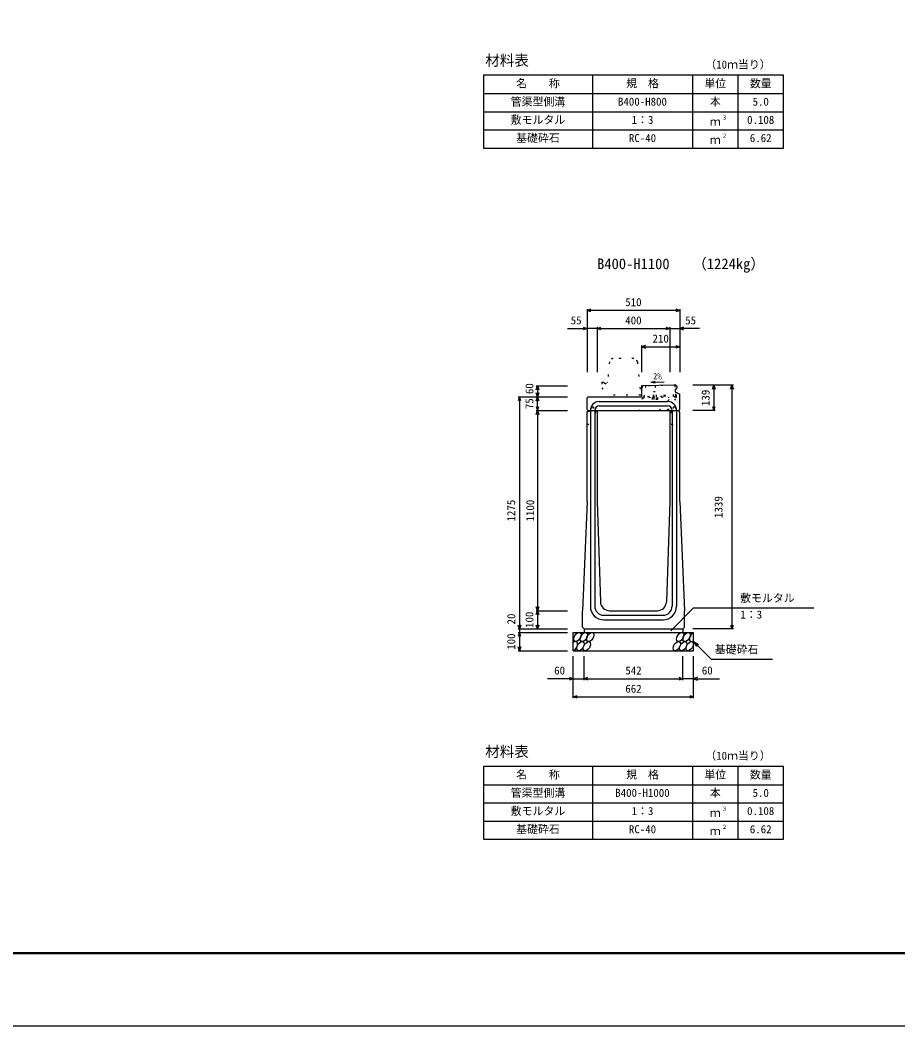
# Model space of a CAD drawing. Units: millimetres, scale not verified. Extents: x -12600 to 12600, y -5940 to 5940.
# Drawn here: x 827 to 5654, y -5940 to -413 of the extents above; entities that cross this region are included whole.
import ezdxf
from ezdxf.enums import TextEntityAlignment as Align

# ---------------------------------------------------------------- set-up
doc = ezdxf.new("R2010")
doc.units = ezdxf.units.MM
doc.header["$LTSCALE"] = 40
doc.linetypes.add('DOTTED', pattern=[1.75, 0.25, -1.5])
for name, color, linetype, lineweight in [('0-0_DIM', 7, 'Continuous', 25), ('0-1_Defpoints', 5, 'Continuous', 25), ('0-2_HATCH', 6, 'Continuous', 25), ('0-3_HYO', 3, 'Continuous', 25), ('0-4_HYO2', 4, 'Continuous', 25), ('0-5_OUTLINE', 3, 'Continuous', 25), ('0-6_OUTLINE2', 4, 'Continuous', 25), ('0-7_TXT', 7, 'Continuous', 25), ('0-8_WAKU', 3, 'Continuous', 25)]:
    doc.layers.add(name, color=color, linetype=linetype, lineweight=lineweight)
doc.styles.add('ＭＳ ゴシック', font='')
doc.styles.get('ＭＳ ゴシック').set_extended_font_data('MS Gothic')

msp = doc.modelspace()

# ---------------------------------------------------------------- linework, layer by layer
at = {"layer": '0-0_DIM'}
for p, q in [((3945, -2001.04), (3945, -2348.54)), ((3945, -2001.04), (3945, -2348.54)), ((4455, -2008.54), (3945, -2008.54)), ((4455, -2008.54), (3945, -2008.54)), ((4455, -2001.04), (4455, -2348.54)), ((4455, -2001.04), (4455, -2348.54)), ((3836.62, -2108.54), (3945, -2108.54)), ((3836.62, -2108.54), (3945, -2108.54)), ((4000, -2108.54), (3945, -2108.54)), ((4000, -2108.54), (3945, -2108.54)), ((4000, -2101.04), (4000, -2348.54)), ((4000, -2101.04), (4000, -2348.54)), ((4000, -2108.54), (4400, -2108.54)), ((4000, -2108.54), (4400, -2108.54)), ((4400, -2101.04), (4400, -2348.54)), ((4400, -2101.04), (4400, -2348.54)), ((4400, -2108.54), (4455, -2108.54)), ((4400, -2108.54), (4455, -2108.54)), ((4563.38, -2108.54), (4455, -2108.54)), ((4563.38, -2108.54), (4455, -2108.54)), ((4245, -2201.04), (4245, -2348.54)), ((4245, -2208.54), (4455, -2208.54)), ((3665.5, -2423.54), (3838, -2423.54)), ((3673, -2423.54), (3673, -2483.54)), ((4749.5, -2419.54), (4527, -2419.54)), ((4642, -2419.54), (4642, -2558.54)), ((4742, -2419.54), (4742, -3758.54)), ((3565.5, -2483.54), (3838, -2483.54)), ((3573, -2483.54), (3573, -3758.54)), ((3673, -2558.54), (3673, -2483.54)), ((3665.5, -2558.54), (3838, -2558.54)), ((3673, -2558.54), (3673, -3658.54)), ((4649.5, -2558.54), (4527, -2558.54)), ((4404.77, -3769.35), (4531, -3643.11)), ((4531, -3643.11), (5192.46, -3643.11)), ((3665.5, -3658.54), (3838, -3658.54)), ((3673, -3658.54), (3673, -3758.54)), ((3565.5, -3758.54), (3838, -3758.54)), ((3565.5, -3778.54), (3838, -3778.54)), ((3573, -3758.54), (3573, -3778.54)), ((3573, -3778.54), (3573, -3878.54)), ((4749.5, -3758.54), (4527, -3758.54)), ((4531, -3828.54), (4626.76, -3924.29)), ((4531, -3828.54), (4556.98, -3843.54)), ((4531, -3828.54), (4546, -3854.52)), ((3565.5, -3878.54), (3838, -3878.54)), ((3869, -4139.9), (3869, -3908.54)), ((3929, -4039.9), (3929, -3908.54)), ((4471, -4039.9), (4471, -3908.54)), ((4531, -4139.9), (4531, -3908.54)), ((4626.76, -3924.29), (4964.31, -3924.29)), ((3869, -4032.4), (3727.21, -4032.4)), ((3869, -4032.4), (3929, -4032.4)), ((3929, -4032.4), (4471, -4032.4)), ((4531, -4032.4), (4471, -4032.4)), ((4531, -4032.4), (4672.79, -4032.4)), ((3869, -4132.4), (4531, -4132.4))]:
    msp.add_line(p, q, dxfattribs=at)
for points in [[(3966.14, -2016.23), (3945, -2008.54), (3966.14, -2000.84)], [(3966.14, -2016.23), (3945, -2008.54), (3966.14, -2000.84)], [(4433.86, -2000.84), (4455, -2008.54), (4433.86, -2016.23)], [(4433.86, -2000.84), (4455, -2008.54), (4433.86, -2016.23)], [(3923.86, -2100.84), (3945, -2108.54), (3923.86, -2116.23)], [(3923.86, -2100.84), (3945, -2108.54), (3923.86, -2116.23)], [(4021.14, -2116.23), (4000, -2108.54), (4021.14, -2100.84)], [(4021.14, -2116.23), (4000, -2108.54), (4021.14, -2100.84)], [(4378.86, -2100.84), (4400, -2108.54), (4378.86, -2116.23)], [(4378.86, -2100.84), (4400, -2108.54), (4378.86, -2116.23)], [(4476.14, -2100.84), (4455, -2108.54), (4476.14, -2116.23)], [(4476.14, -2100.84), (4455, -2108.54), (4476.14, -2116.23)], [(4266.14, -2200.84), (4245, -2208.54), (4266.14, -2216.23)], [(4433.86, -2200.84), (4455, -2208.54), (4433.86, -2216.23)], [(3665.3, -2444.68), (3673, -2423.54), (3680.7, -2444.68)], [(4634.3, -2440.68), (4642, -2419.54), (4649.7, -2440.68)], [(4734.3, -2440.68), (4742, -2419.54), (4749.7, -2440.68)], [(3580.7, -2504.68), (3573, -2483.54), (3565.3, -2504.68)], [(3680.7, -2462.39), (3673, -2483.54), (3665.3, -2462.39)], [(3665.3, -2504.68), (3673, -2483.54), (3680.7, -2504.68)], [(3665.3, -2537.39), (3673, -2558.54), (3680.7, -2537.39)], [(4634.3, -2537.39), (4642, -2558.54), (4649.7, -2537.39)], [(3665.3, -2579.68), (3673, -2558.54), (3680.7, -2579.68)], [(3680.7, -3637.39), (3673, -3658.54), (3665.3, -3637.39)], [(3665.3, -3679.68), (3673, -3658.54), (3680.7, -3679.68)], [(3580.7, -3737.39), (3573, -3758.54), (3565.3, -3737.39)], [(3680.7, -3737.39), (3673, -3758.54), (3665.3, -3737.39)], [(4734.3, -3737.39), (4742, -3758.54), (4749.7, -3737.39)], [(3580.7, -3799.68), (3573, -3778.54), (3565.3, -3799.68)], [(3580.7, -3857.39), (3573, -3878.54), (3565.3, -3857.39)], [(3847.86, -4024.71), (3869, -4032.4), (3847.86, -4040.1)], [(3950.14, -4040.1), (3929, -4032.4), (3950.14, -4024.71)], [(4449.86, -4024.71), (4471, -4032.4), (4449.86, -4040.1)], [(4552.14, -4024.71), (4531, -4032.4), (4552.14, -4040.1)], [(3890.14, -4140.1), (3869, -4132.4), (3890.14, -4124.71)], [(4509.86, -4124.71), (4531, -4132.4), (4509.86, -4140.1)]]:
    msp.add_lwpolyline(points, dxfattribs=at)
at = {"layer": '0-1_Defpoints'}
msp.add_lwpolyline([(-4200, -5940), (12600, -5940), (12600, 5940), (-4200, 5940)], close=True, dxfattribs=at)
at = {"layer": '0-2_HATCH', "linetype": 'DOTTED'}
for p, q in [((4432.46, -2419.68), (4256, -2423.31)), ((4258.35, -2488.78), (4257, -2423.29)), ((4261.25, -2484.22), (4260, -2423.23)), ((4267, -2423.09), (4268.25, -2484.08)), ((4313.24, -2483.15), (4311.99, -2422.16)), ((4318.98, -2422.02), (4320.24, -2483)), ((4369.23, -2481.99), (4367.97, -2421.01)), ((4376.23, -2481.85), (4374.97, -2420.86)), ((4421.22, -2480.92), (4419.96, -2419.93)), ((4426.96, -2419.79), (4428.22, -2480.78)), ((4431.46, -2419.7), (4435.96, -2419.6)), ((4432.63, -2476.19), (4431.46, -2419.7)), ((4437.25, -2482.09), (4435.96, -2419.6)), ((4428.22, -2480.78), (4258.26, -2484.28)), ((4434.31, -2485.15), (4258.35, -2488.78)), ((4326.87, -2482.87), (4326.27, -2453.87)), ((4312.04, -2487.67), (4312.24, -2497.67)), ((4325.89, -2487.39), (4326.1, -2497.39))]:
    msp.add_line(p, q, dxfattribs=at)
for points in [[(4256, -2423.31), (4248, -2423.48), (4249.34, -2488.47), (4258.34, -2488.28)], [(4310.87, -2483.2), (4310.28, -2454.2), (4326.27, -2453.87)]]:
    msp.add_lwpolyline(points, dxfattribs=at)
msp.add_lwpolyline([(4305.11, -2487.82), (4332.82, -2487.24), (4333.03, -2497.24), (4305.32, -2497.81)], close=True, dxfattribs=at)
for centre, radius in [((4428.13, -2476.28), 4.5), ((4434.25, -2482.15), 3)]:
    msp.add_arc(centre, radius, 271.18119, 1.18119, dxfattribs=at)
at = {"layer": '0-2_HATCH'}
for centre in [(3891.89, -3803.54), (3927.37, -3803.54), (3962.84, -3803.54), (4457.05, -3803.54), (4492.52, -3803.54), (3908.77, -3853.54), (3944.25, -3853.54), (4438.45, -3853.54), (4473.93, -3853.54), (4509.41, -3853.54)]:
    msp.add_ellipse(centre, major_axis=(14.54, 23.54), ratio=0.5792, dxfattribs=at)
for centre, start_param, end_param in [((4528, -3803.54), 0.6666252, 4.1103269), ((3873.3, -3853.54), 3.7419964, 7.318141)]:
    msp.add_ellipse(centre, major_axis=(14.54, 23.54), ratio=0.5792, start_param=start_param, end_param=end_param, dxfattribs=at)
at = {"layer": '0-3_HYO'}
for p, q in [((3975, -716.64), (3975, -1116.64)), ((4525, -716.64), (4525, -1116.64)), ((4775, -716.64), (4775, -1116.64)), ((3375, -816.64), (5025, -816.64)), ((3975, -4514.63), (3975, -4914.63)), ((4525, -4514.63), (4525, -4914.63)), ((4775, -4514.63), (4775, -4914.63)), ((3375, -4614.63), (5025, -4614.63))]:
    msp.add_line(p, q, dxfattribs=at)
for points in [[(3375, -1116.64), (5025, -1116.64), (5025, -716.64), (3375, -716.64)], [(3375, -4914.63), (5025, -4914.63), (5025, -4514.63), (3375, -4514.63)]]:
    msp.add_lwpolyline(points, close=True, dxfattribs=at)
at = {"layer": '0-4_HYO2'}
for p, q in [((3375, -916.64), (5025, -916.64)), ((3375, -1016.64), (5025, -1016.64)), ((3375, -4714.63), (5025, -4714.63)), ((3375, -4814.63), (5025, -4814.63))]:
    msp.add_line(p, q, dxfattribs=at)
at = {"layer": '0-5_OUTLINE', "linetype": 'DOTTED'}
for p, q in [((4068.19, -2291.59), (4057, -2403.54)), ((4201.9, -2273.54), (4088.1, -2273.54)), ((4221.8, -2291.55), (4240, -2473.54)), ((4027, -2403.54), (4027, -2433.54)), ((4027, -2403.54), (4035, -2403.54)), ((4027, -2433.54), (4050, -2473.54)), ((4240, -2473.54), (4050, -2473.54))]:
    msp.add_line(p, q, dxfattribs=at)
at = {"layer": '0-5_OUTLINE'}
for p, q in [((4433, -2419.66), (4245, -2423.54)), ((4245, -2423.54), (4245, -2483.54)), ((4433, -2419.66), (4439, -2425.54)), ((4439, -2425.54), (4439, -2436.54)), ((3945, -2489.54), (3951, -2483.54)), ((3951, -2483.54), (4245, -2483.54)), ((4430, -2446.54), (4439, -2436.54)), ((4430, -2446.54), (4430, -2456.54)), ((4430, -2456.54), (4455, -2469.54)), ((4455, -2552.54), (4455, -2469.54)), ((3945, -2552.54), (3945, -2489.54)), ((3945, -2552.54), (3951, -2558.54)), ((3945, -2568.54), (3950, -2558.54)), ((3945, -3058.54), (3945, -2568.54)), ((3950, -2558.54), (4450, -2558.54)), ((4000, -2558.54), (4000, -3058.54)), ((4400, -2558.54), (4400, -3058.54)), ((4449, -2558.54), (4455, -2552.54)), ((4455, -2568.54), (4450, -2558.54)), ((4455, -3058.54), (4455, -2568.54)), ((3945, -3058.54), (3920, -3658.54)), ((4000, -3058.54), (4018.39, -3610.2)), ((4400, -3058.54), (4381.61, -3610.2)), ((4455, -3058.54), (4480, -3658.54)), ((3920, -3749.54), (3920, -3658.54)), ((4068.36, -3658.54), (4331.64, -3658.54)), ((4480, -3749.54), (4480, -3658.54)), ((3929, -3758.54), (3920, -3749.54)), ((3869, -3778.54), (4531, -3778.54)), ((3869, -3878.54), (3869, -3778.54)), ((3929, -3758.54), (3929, -3778.54)), ((4471, -3758.54), (4471, -3778.54)), ((4531, -3878.54), (4531, -3778.54)), ((3869, -3878.54), (4531, -3878.54))]:
    msp.add_line(p, q, dxfattribs=at)
at = {"layer": '0-5_OUTLINE', "linetype": 'DOTTED'}
msp.add_lwpolyline([(4035, -2403.54), (4045, -2413.54), (4055, -2403.54), (4057, -2403.54)], dxfattribs=at)
at = {"layer": '0-5_OUTLINE'}
msp.add_lwpolyline([(3929, -3758.54), (4471, -3758.54), (4480, -3749.54)], dxfattribs=at)
at = {"layer": '0-5_OUTLINE', "linetype": 'DOTTED'}
for centre, start, end in [((4088.1, -2293.54), 90, 174.40835), ((4201.9, -2293.54), 4.08463, 90)]:
    msp.add_arc(centre, 20, start, end, dxfattribs=at)
at = {"layer": '0-5_OUTLINE'}
for centre, start, end in [((4068.36, -3608.54), 181.90915, 270), ((4331.64, -3608.54), 270, 358.09085)]:
    msp.add_arc(centre, 50, start, end, dxfattribs=at)
at = {"layer": '0-6_OUTLINE2', "linetype": 'DOTTED'}
for p, q in [((4343.11, -2558.54), (4431.47, -2457.3)), ((4385.65, -2558.54), (4453.37, -2468.69)), ((4395, -2558.54), (4395, -2485.96)), ((3969, -2538.04), (3981, -2538.04)), ((3969, -2538.04), (3969, -2563.04)), ((3981, -2538.04), (3981, -2563.04)), ((4249.33, -2487.96), (4230, -2558.54)), ((4419, -2538.04), (4431, -2538.04)), ((4419, -2538.04), (4419, -2563.04)), ((4431, -2538.04), (4431, -2563.04)), ((3947.75, -2563.04), (3992, -2563.04)), ((3992, -2563.04), (3992, -2633.54)), ((4408, -2563.04), (4408, -2633.54)), ((4408, -2563.04), (4452.25, -2563.04)), ((3945, -2633.54), (3992, -2633.54)), ((4408, -2633.54), (4455, -2633.54))]:
    msp.add_line(p, q, dxfattribs=at)
at = {"layer": '0-6_OUTLINE2'}
for p, q in [((4012, -2509.54), (4388, -2509.54)), ((4012, -2533.54), (4388, -2533.54)), ((3963, -2558.54), (3963, -3634.54)), ((3987, -2558.54), (3987, -3633.54)), ((4413, -2558.54), (4413, -3633.54)), ((4437, -2558.54), (4437, -3634.54)), ((4037, -3683.54), (4363, -3683.54)), ((4037, -3708.54), (4363, -3708.54))]:
    msp.add_line(p, q, dxfattribs=at)
for centre, radius, start, end in [((4012, -2558.54), 49, 90, 180), ((4012, -2558.54), 25, 90, 180), ((4388, -2558.54), 49, 0, 90), ((4388, -2558.54), 25, 0, 90), ((4037, -3634.54), 74, 180, 270), ((4037, -3633.54), 50, 180, 270), ((4363, -3633.54), 50, 270, 0), ((4363, -3634.54), 74, 270, 0)]:
    msp.add_arc(centre, radius, start, end, dxfattribs=at)
at = {"layer": '0-7_TXT'}
for q in [(4318.74, -2397.96), (4369.33, -2401.17), (4318.9, -2406.29)]:
    msp.add_line((4295.19, -2402.58), q, dxfattribs=at)
at = {"layer": '0-8_WAKU', "lineweight": 50}
msp.add_lwpolyline([(-3800, -5540), (12200, -5540), (12200, 5540), (-3800, 5540)], close=True, dxfattribs=at)

# ---------------------------------------------------------------- texts
at = {"layer": '0-0_DIM', "style": 'ＭＳ ゴシック'}
for s, p in [('510', (4155, -1998.54)), ('510', (4155, -1998.54)), ('55', (3855.16, -2098.54)), ('55', (3855.16, -2098.54)), ('400', (4155, -2098.54)), ('400', (4155, -2098.54)), ('55', (4484.84, -2098.54)), ('55', (4484.84, -2098.54)), ('210', (4305, -2198.54)), ('敷モルタル', (4786.6, -3624.38)), ('1：3', (4787.6, -3715.07)), ('基礎砕石', (4647.32, -3907.12)), ('60', (3764, -4022.4)), ('542', (4155.53, -4022.4)), ('60', (4576, -4022.4)), ('662', (4155.53, -4122.4))]:
    msp.add_text(s, height=43.99, dxfattribs=at).set_placement(p, align=Align.BOTTOM_LEFT)
for s, p in [('60', (3663, -2468.54)), ('139', (4632, -2534.04)), ('75', (3663, -2551.04)), ('1339', (4703, -3149.04)), ('1275', (3563, -3168.54)), ('1100', (3667.32, -3168.54)), ('20', (3563, -3734.22)), ('100', (3663, -3753.54)), ('100', (3563, -3873.54))]:
    msp.add_text(s, height=43.99, rotation=90, dxfattribs=at).set_placement(p, align=Align.BOTTOM_LEFT)
at = {"layer": '0-7_TXT', "style": 'ＭＳ ゴシック'}
for s, height, p in [('材料表', 58.65, (3385, -681.64)), ('（10ｍ当り）', 43.99, (4595, -692.64)), ('名\u3000\u3000称', 43.99, (3555, -796.64)), ('規\u3000格', 43.99, (4160, -796.64)), ('単位', 43.99, (4590, -796.64)), ('数量', 43.99, (4840, -796.64)), ('管渠型側溝', 43.99, (3525, -896.64)), ('B400-H800', 43.99, (4115, -896.64)), ('本', 43.99, (4620, -896.64)), ('5.0', 43.99, (4855, -896.64)), ('敷モルタル', 43.99, (3525, -996.64)), ('３', 21.99, (4685.54, -966.27)), ('1：3', 43.99, (4190, -996.64)), ('ｍ', 43.99, (4620, -1006.64)), ('0.108', 43.99, (4825, -996.64)), ('基礎砕石', 43.99, (3555, -1096.64)), ('RC-40', 43.99, (4175, -1096.64)), ('２', 21.99, (4685.54, -1066.27)), ('6.62', 43.99, (4840, -1096.64)), ('ｍ', 43.99, (4620, -1106.64)), ('B400-H1100', 58.65, (4000, -1799.56)), ('（1224kg）', 58.65, (4523.7, -1799.56)), ('2%', 35.19, (4307.51, -2398.6)), ('材料表', 58.65, (3385, -4479.62)), ('（10ｍ当り）', 43.99, (4595, -4490.63)), ('名\u3000\u3000称', 43.99, (3555, -4594.63)), ('規\u3000格', 43.99, (4160, -4594.63)), ('単位', 43.99, (4590, -4594.63)), ('数量', 43.99, (4840, -4594.63)), ('管渠型側溝', 43.99, (3525, -4694.63)), ('B400-H1000', 43.99, (4100, -4694.63)), ('本', 43.99, (4620, -4694.63)), ('5.0', 43.99, (4855, -4694.63)), ('敷モルタル', 43.99, (3525, -4794.63)), ('1：3', 43.99, (4190, -4794.63)), ('３', 21.99, (4685.54, -4764.26)), ('0.108', 43.99, (4825, -4794.63)), ('ｍ', 43.99, (4620, -4804.63)), ('基礎砕石', 43.99, (3555, -4894.63)), ('RC-40', 43.99, (4175, -4894.63)), ('ｍ', 43.99, (4620, -4904.63)), ('２', 21.99, (4685.54, -4864.26)), ('6.62', 43.99, (4840, -4894.63))]:
    msp.add_text(s, height=height, dxfattribs=at).set_placement(p, align=Align.BOTTOM_LEFT)

doc.saveas('drawing.dxf')
